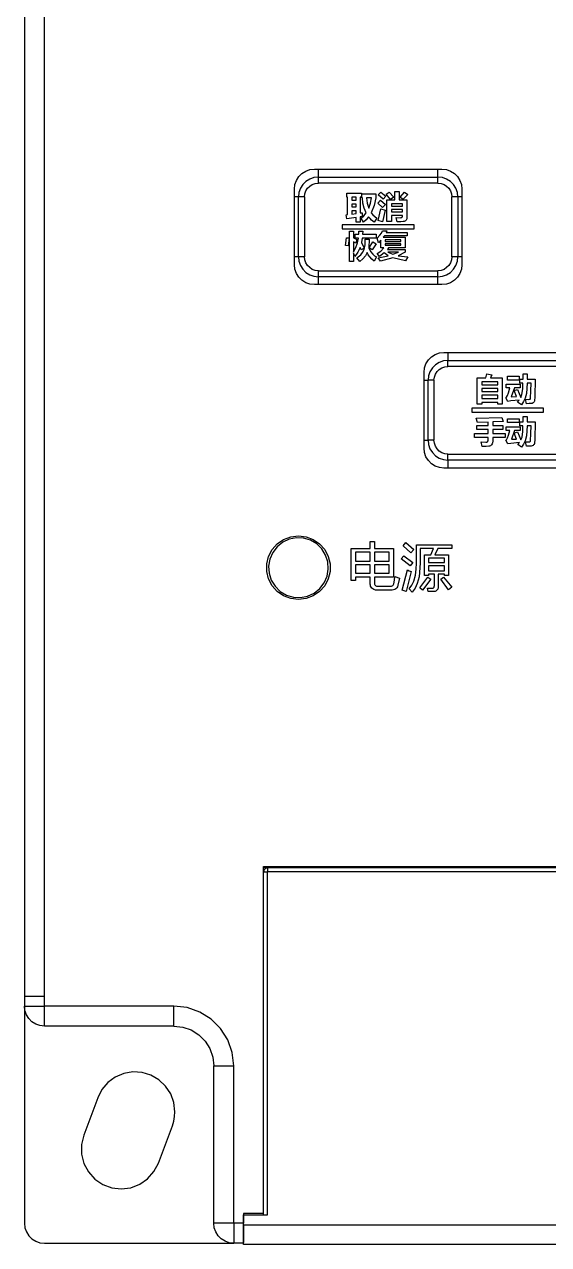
# Model space of a CAD drawing. Header units: millimetres. Extents: x 0 to 75, y 0 to 121.
# Drawn here: x 0 to 26.3, y 0 to 61.2 of the extents above; entities that cross this region are included whole.
import ezdxf

# ---------------------------------------------------------------- set-up
doc = ezdxf.new("R2010")
doc.units = ezdxf.units.MM

# ---------------------------------------------------------------- blocks, each defined once
blk = doc.blocks.new('CHINT_4c5fe683b9055cad9b0f251899391779_FACE_0')
at = {"color": 141, "linetype": 'Continuous', "true_color": 0x40d9ff}
for p, q in [((14.75, 53.567), (20.75, 53.567)), ((20.75, 53.267), (14.75, 53.267)), ((13.75, 49.567), (13.75, 52.567)), ((14.05, 52.567), (14.05, 49.567)), ((21.45, 49.567), (21.45, 52.567)), ((21.75, 52.567), (21.75, 49.567)), ((14.75, 48.867), (20.75, 48.867)), ((20.75, 48.567), (14.75, 48.567)), ((21.25, 44.367), (27.25, 44.367)), ((27.25, 44.067), (21.25, 44.067)), ((20.25, 40.367), (20.25, 43.367)), ((20.55, 43.367), (20.55, 40.367)), ((21.25, 39.667), (27.25, 39.667)), ((27.25, 39.367), (21.25, 39.367)), ((7.5, 10.967), (1, 10.967)), ((9.5, 1.067), (9.5, 8.967)), ((12, 1.5), (12, 1.567)), ((11, 1), (63.5, 1)), ((11, 0.067), (10.5, 0.067))]:
    blk.add_line(p, q, dxfattribs=at)
for points in [[(0, 96.067), (0, 95.4), (0, 92.067), (0, 12.467), (0, 11.967)], [(7.5, 11.967), (1, 11.967), (1, 12.467), (1, 92.067), (73.5, 92.067), (73.5, 12.467), (73.5, 11.967), (67, 11.967)], [(14.327, 53.942), (14.55, 53.967), (20.95, 53.967), (21.173, 53.942), (21.384, 53.868), (21.573, 53.749), (21.732, 53.591), (21.851, 53.401), (21.925, 53.19), (21.95, 52.967), (21.95, 49.167), (21.925, 48.945), (21.851, 48.733), (21.732, 48.544), (21.573, 48.385), (21.384, 48.266), (21.173, 48.192), (20.95, 48.167), (14.55, 48.167), (14.327, 48.192), (14.116, 48.266), (13.927, 48.385), (13.768, 48.544), (13.649, 48.733), (13.575, 48.945), (13.55, 49.167), (13.55, 52.967), (13.575, 53.19), (13.649, 53.401), (13.768, 53.591), (13.927, 53.749), (14.116, 53.868), (14.327, 53.942)], [(14.75, 53.567), (14.75, 53.678), (14.75, 53.784), (14.75, 53.879), (14.75, 53.958), (14.75, 53.967)], [(20.75, 53.567), (20.75, 53.678), (20.75, 53.784), (20.75, 53.879), (20.75, 53.958), (20.75, 53.967)], [(14.75, 53.567), (14.527, 53.542), (14.316, 53.468), (14.127, 53.349), (13.968, 53.191), (13.849, 53.001), (13.775, 52.79), (13.75, 52.567)], [(14.05, 52.567), (14.068, 52.723), (14.119, 52.871), (14.203, 53.004), (14.314, 53.114), (14.446, 53.198), (14.594, 53.25), (14.75, 53.267)], [(14.75, 53.267), (14.75, 53.334), (14.75, 53.397), (14.75, 53.454), (14.75, 53.502), (14.75, 53.537), (14.75, 53.56), (14.75, 53.567)], [(21.75, 52.567), (21.725, 52.79), (21.651, 53.001), (21.532, 53.191), (21.373, 53.349), (21.184, 53.468), (20.973, 53.542), (20.75, 53.567)], [(20.75, 53.267), (20.75, 53.334), (20.75, 53.397), (20.75, 53.454), (20.75, 53.502), (20.75, 53.537), (20.75, 53.56), (20.75, 53.567)], [(20.75, 53.267), (20.906, 53.25), (21.054, 53.198), (21.186, 53.114), (21.297, 53.004), (21.381, 52.871), (21.432, 52.723), (21.45, 52.567)], [(16.218, 52.551), (16.173, 52.551), (16.173, 52.756), (16.906, 52.756), (16.906, 52.551), (16.851, 52.551), (16.851, 51.775), (16.941, 51.779), (16.943, 51.589), (16.851, 51.571), (16.851, 51.307), (16.644, 51.307), (16.644, 51.537), (16.178, 51.468), (16.152, 51.673), (16.218, 51.683), (16.218, 52.551)], [(16.957, 52.522), (16.928, 52.522), (16.928, 52.727), (17.629, 52.727), (17.629, 52.522), (17.548, 52.134), (17.399, 51.767), (17.48, 51.667), (17.575, 51.58), (17.683, 51.508), (17.556, 51.307), (17.418, 51.41), (17.341, 51.484), (17.27, 51.566), (17.15, 51.428), (17.013, 51.307), (16.891, 51.508), (17.026, 51.628), (17.141, 51.767), (17.045, 52.009), (16.986, 52.263), (16.957, 52.522)], [(17.882, 52.814), (18.135, 52.606), (17.996, 52.449), (17.754, 52.672), (17.882, 52.814)], [(18.527, 52.554), (18.368, 52.434), (18.149, 52.702), (18.296, 52.814), (18.527, 52.554)], [(18.583, 52.419), (18.583, 52.844), (18.797, 52.844), (18.797, 52.419), (19.188, 52.419), (19.188, 51.539), (19.18, 51.466), (19.167, 51.431), (19.147, 51.396), (19.12, 51.37), (19.092, 51.352), (19.06, 51.339), (18.999, 51.328), (18.885, 51.322), (18.709, 51.322), (18.652, 51.531), (18.867, 51.527), (18.905, 51.531), (18.923, 51.537), (18.936, 51.544), (18.948, 51.554), (18.958, 51.567), (18.965, 51.582), (18.969, 51.6), (18.97, 51.619), (18.97, 51.644), (18.41, 51.644), (18.41, 51.336), (18.192, 51.336), (18.192, 52.419), (18.583, 52.419)], [(19.239, 52.693), (18.993, 52.434), (18.848, 52.557), (19.072, 52.814), (19.239, 52.693)], [(13.75, 52.567), (13.639, 52.567), (13.55, 52.567)], [(14.05, 52.567), (13.983, 52.567), (13.92, 52.567), (13.863, 52.567), (13.815, 52.567), (13.78, 52.567), (13.758, 52.567), (13.75, 52.567)], [(16.644, 52.405), (16.644, 52.551), (16.425, 52.551), (16.425, 52.405), (16.644, 52.405)], [(16.644, 52.068), (16.644, 52.214), (16.425, 52.214), (16.425, 52.068), (16.644, 52.068)], [(17.198, 52.256), (17.274, 51.998), (17.366, 52.254), (17.419, 52.522), (17.16, 52.522), (17.198, 52.256)], [(17.865, 52.405), (18.118, 52.196), (17.973, 52.039), (17.731, 52.262), (17.865, 52.405)], [(18.41, 52.229), (18.41, 52.112), (18.97, 52.112), (18.97, 52.229), (18.41, 52.229)], [(21.75, 52.567), (21.742, 52.567), (21.72, 52.567), (21.685, 52.567), (21.637, 52.567), (21.58, 52.567), (21.517, 52.567), (21.45, 52.567)], [(21.95, 52.567), (21.861, 52.567), (21.75, 52.567)], [(16.644, 51.878), (16.425, 51.878), (16.425, 51.712), (16.644, 51.745), (16.644, 51.878)], [(17.886, 51.98), (18.093, 51.911), (17.959, 51.322), (17.746, 51.384), (17.886, 51.98)], [(18.97, 51.819), (18.97, 51.936), (18.41, 51.936), (18.41, 51.819), (18.97, 51.819)], [(19.55, 51.167), (15.95, 51.167), (15.95, 50.967), (19.55, 50.967), (19.55, 51.167)], [(16.636, 50.244), (16.511, 50.321), (16.511, 49.822), (16.631, 50.035), (16.716, 50.266), (16.759, 50.507), (16.599, 50.507), (16.599, 50.697), (16.775, 50.697), (16.782, 50.858), (16.975, 50.858), (16.965, 50.697), (17.648, 50.697), (17.648, 50.507), (16.948, 50.507), (16.917, 50.281), (17.053, 50.001), (16.892, 49.922), (16.847, 50.035), (16.733, 49.8), (16.585, 49.585), (16.511, 49.756), (16.511, 49.336), (16.316, 49.336), (16.316, 50.858), (16.511, 50.858), (16.511, 50.511), (16.687, 50.434), (16.636, 50.244)], [(19.096, 49.936), (19.096, 49.803), (18.746, 49.621), (19.237, 49.556), (19.116, 49.366), (18.489, 49.519), (17.863, 49.351), (17.747, 49.508), (18.257, 49.62), (18.044, 49.759), (17.823, 49.585), (17.698, 49.728), (17.88, 49.855), (18.039, 50.01), (17.887, 50.01), (17.887, 50.402), (17.759, 50.273), (17.702, 50.493), (17.841, 50.648), (17.914, 50.757), (17.972, 50.873), (18.189, 50.873), (18.145, 50.785), (19.206, 50.785), (19.206, 50.624), (18.059, 50.624), (18.006, 50.551), (19.096, 50.551), (19.096, 50.01), (18.265, 50.01), (18.213, 49.936), (19.096, 49.936)], [(16.106, 50.135), (16.165, 50.522), (16.296, 50.513), (16.236, 50.112), (16.106, 50.135)], [(17.102, 50.449), (17.296, 50.449), (17.274, 50.017), (17.367, 49.835), (17.482, 49.692), (17.57, 49.621), (17.668, 49.567), (17.551, 49.351), (17.426, 49.441), (17.324, 49.556), (17.254, 49.667), (17.198, 49.785), (17.108, 49.61), (16.982, 49.46), (16.829, 49.336), (16.674, 49.508), (16.885, 49.672), (16.97, 49.774), (17.032, 49.89), (17.067, 50.013), (17.091, 50.166), (17.102, 50.449)], [(17.44, 49.922), (17.293, 50.021), (17.489, 50.317), (17.645, 50.221), (17.44, 49.922)], [(18.093, 50.419), (18.093, 50.332), (18.891, 50.332), (18.891, 50.419), (18.093, 50.419)], [(18.891, 50.214), (18.093, 50.214), (18.093, 50.141), (18.891, 50.141), (18.891, 50.214)], [(18.775, 49.805), (18.23, 49.805), (18.486, 49.691), (18.775, 49.805)], [(13.75, 49.567), (13.639, 49.567), (13.55, 49.567)], [(13.75, 49.567), (13.775, 49.345), (13.849, 49.133), (13.968, 48.944), (14.127, 48.785), (14.316, 48.666), (14.527, 48.592), (14.75, 48.567)], [(14.05, 49.567), (13.983, 49.567), (13.92, 49.567), (13.863, 49.567), (13.815, 49.567), (13.78, 49.567), (13.758, 49.567), (13.75, 49.567)], [(14.75, 48.867), (14.594, 48.885), (14.446, 48.936), (14.314, 49.02), (14.203, 49.131), (14.119, 49.263), (14.068, 49.411), (14.05, 49.567)], [(20.75, 48.567), (20.973, 48.592), (21.184, 48.666), (21.373, 48.785), (21.532, 48.944), (21.651, 49.133), (21.725, 49.345), (21.75, 49.567)], [(21.45, 49.567), (21.432, 49.411), (21.381, 49.263), (21.297, 49.131), (21.186, 49.02), (21.054, 48.936), (20.906, 48.885), (20.75, 48.867)], [(21.75, 49.567), (21.742, 49.567), (21.72, 49.567), (21.685, 49.567), (21.637, 49.567), (21.58, 49.567), (21.517, 49.567), (21.45, 49.567)], [(21.95, 49.567), (21.861, 49.567), (21.75, 49.567)], [(14.75, 48.567), (14.75, 48.575), (14.75, 48.597), (14.75, 48.633), (14.75, 48.68), (14.75, 48.737), (14.75, 48.8), (14.75, 48.867)], [(14.75, 48.167), (14.75, 48.176), (14.75, 48.255), (14.75, 48.35), (14.75, 48.456), (14.75, 48.567)], [(20.75, 48.567), (20.75, 48.575), (20.75, 48.597), (20.75, 48.633), (20.75, 48.68), (20.75, 48.737), (20.75, 48.8), (20.75, 48.867)], [(20.75, 48.167), (20.75, 48.176), (20.75, 48.255), (20.75, 48.35), (20.75, 48.456), (20.75, 48.567)], [(27.45, 38.967), (21.05, 38.967), (20.827, 38.992), (20.616, 39.066), (20.427, 39.185), (20.268, 39.344), (20.149, 39.533), (20.075, 39.745), (20.05, 39.967), (20.05, 43.767), (20.075, 43.99), (20.149, 44.201), (20.268, 44.391), (20.427, 44.549), (20.616, 44.668), (20.827, 44.742), (21.05, 44.767), (27.45, 44.767)], [(21.25, 44.767), (21.25, 44.758), (21.25, 44.679), (21.25, 44.584), (21.25, 44.478), (21.25, 44.367)], [(21.25, 44.367), (21.027, 44.342), (20.816, 44.268), (20.627, 44.149), (20.468, 43.991), (20.349, 43.801), (20.275, 43.59), (20.25, 43.367)], [(21.25, 44.067), (21.25, 44.134), (21.25, 44.197), (21.25, 44.254), (21.25, 44.302), (21.25, 44.337), (21.25, 44.36), (21.25, 44.367)], [(20.55, 43.367), (20.568, 43.523), (20.619, 43.671), (20.703, 43.804), (20.814, 43.914), (20.946, 43.998), (21.094, 44.05), (21.25, 44.067)], [(22.943, 42.163), (22.72, 42.163), (22.72, 43.494), (23.149, 43.494), (23.194, 43.685), (23.449, 43.649), (23.388, 43.494), (23.975, 43.494), (23.975, 42.163), (23.753, 42.163), (23.753, 42.251), (22.943, 42.251), (22.943, 42.163)], [(25.225, 43.685), (25.222, 43.421), (25.627, 43.421), (25.609, 42.555), (25.591, 42.328), (25.575, 42.29), (25.548, 42.256), (25.518, 42.233), (25.475, 42.212), (25.426, 42.202), (25.333, 42.196), (25.19, 42.192), (25.134, 42.418), (25.303, 42.412), (25.339, 42.415), (25.356, 42.42), (25.372, 42.429), (25.384, 42.441), (25.392, 42.453), (25.398, 42.468), (25.413, 42.842), (25.418, 43.216), (25.218, 43.216), (25.19, 42.713), (25.126, 42.47), (25.046, 42.298), (24.937, 42.144), (24.748, 42.276), (24.83, 42.375), (24.402, 42.338), (24.255, 42.309), (24.159, 42.496), (24.182, 42.521), (24.232, 42.611), (24.285, 42.745), (24.357, 42.982), (24.165, 42.982), (24.165, 43.172), (24.878, 43.172), (24.878, 42.982), (24.582, 42.982), (24.429, 42.543), (24.683, 42.554), (24.574, 42.852), (24.745, 42.909), (24.91, 42.507), (24.964, 42.655), (25.005, 42.934), (25.013, 43.216), (24.856, 43.216), (24.856, 43.421), (25.018, 43.421), (25.02, 43.685), (25.225, 43.685)], [(24.232, 43.568), (24.824, 43.568), (24.824, 43.377), (24.232, 43.377), (24.232, 43.568)], [(20.05, 43.367), (20.139, 43.367), (20.25, 43.367)], [(20.55, 43.367), (20.483, 43.367), (20.42, 43.367), (20.363, 43.367), (20.315, 43.367), (20.28, 43.367), (20.258, 43.367), (20.25, 43.367)], [(23.753, 43.29), (22.943, 43.29), (22.943, 43.143), (23.753, 43.143), (23.753, 43.29)], [(22.943, 42.807), (23.753, 42.807), (23.753, 42.953), (22.943, 42.953), (22.943, 42.807)], [(22.943, 42.455), (23.753, 42.455), (23.753, 42.616), (22.943, 42.616), (22.943, 42.455)], [(22.45, 41.967), (22.45, 41.767), (26.05, 41.767), (26.05, 41.967), (22.45, 41.967)], [(22.583, 40.701), (23.264, 40.701), (23.264, 40.892), (22.696, 40.892), (22.696, 41.097), (23.264, 41.097), (23.264, 41.273), (22.725, 41.258), (22.674, 41.462), (23.955, 41.506), (24.023, 41.301), (23.497, 41.281), (23.497, 41.097), (24.002, 41.097), (24.002, 40.892), (23.497, 40.892), (23.497, 40.701), (24.113, 40.701), (24.113, 40.497), (23.497, 40.497), (23.497, 40.31), (23.489, 40.235), (23.468, 40.177), (23.441, 40.135), (23.411, 40.107), (23.379, 40.087), (23.336, 40.068), (23.296, 40.056), (23.173, 40.048), (22.961, 40.043), (22.909, 40.275), (23.154, 40.262), (23.194, 40.267), (23.213, 40.274), (23.23, 40.285), (23.244, 40.3), (23.253, 40.316), (23.259, 40.334), (23.263, 40.355), (23.264, 40.377), (23.264, 40.497), (22.583, 40.497), (22.583, 40.701)], [(24.747, 40.775), (24.911, 40.373), (24.966, 40.521), (25.007, 40.8), (25.015, 41.082), (24.858, 41.082), (24.858, 41.287), (25.02, 41.287), (25.022, 41.55), (25.227, 41.55), (25.224, 41.287), (25.629, 41.287), (25.611, 40.421), (25.593, 40.193), (25.576, 40.155), (25.55, 40.122), (25.52, 40.098), (25.477, 40.078), (25.428, 40.068), (25.335, 40.061), (25.192, 40.058), (25.136, 40.283), (25.305, 40.277), (25.341, 40.281), (25.358, 40.286), (25.374, 40.295), (25.386, 40.306), (25.394, 40.319), (25.399, 40.333), (25.415, 40.707), (25.42, 41.082), (25.22, 41.082), (25.192, 40.579), (25.128, 40.335), (25.048, 40.164), (24.938, 40.01), (24.75, 40.142), (24.832, 40.24), (24.404, 40.204), (24.256, 40.175), (24.161, 40.361), (24.184, 40.386), (24.234, 40.477), (24.286, 40.611), (24.359, 40.848), (24.167, 40.848), (24.167, 41.038), (24.88, 41.038), (24.88, 40.848), (24.584, 40.848), (24.431, 40.409), (24.685, 40.419), (24.576, 40.718), (24.747, 40.775)], [(24.233, 41.433), (24.826, 41.433), (24.826, 41.243), (24.233, 41.243), (24.233, 41.433)], [(20.05, 40.367), (20.139, 40.367), (20.25, 40.367)], [(20.25, 40.367), (20.275, 40.145), (20.349, 39.933), (20.468, 39.744), (20.627, 39.585), (20.816, 39.466), (21.027, 39.392), (21.25, 39.367)], [(20.55, 40.367), (20.483, 40.367), (20.42, 40.367), (20.363, 40.367), (20.315, 40.367), (20.28, 40.367), (20.258, 40.367), (20.25, 40.367)], [(21.25, 39.667), (21.094, 39.685), (20.946, 39.736), (20.814, 39.82), (20.703, 39.931), (20.619, 40.063), (20.568, 40.211), (20.55, 40.367)], [(21.25, 39.367), (21.25, 39.375), (21.25, 39.397), (21.25, 39.433), (21.25, 39.48), (21.25, 39.537), (21.25, 39.6), (21.25, 39.667)], [(21.25, 39.367), (21.25, 39.256), (21.25, 39.15), (21.25, 39.055), (21.25, 38.976), (21.25, 38.967)], [(14.133, 32.414), (13.75, 32.367), (13.367, 32.414), (13.006, 32.55), (12.689, 32.77), (12.433, 33.058), (12.254, 33.4), (12.162, 33.774), (12.162, 34.16), (12.254, 34.535), (12.433, 34.876), (12.689, 35.165), (13.006, 35.384), (13.367, 35.521), (13.75, 35.567), (14.133, 35.521), (14.494, 35.384), (14.811, 35.165), (15.067, 34.876), (15.246, 34.535), (15.338, 34.16), (15.338, 33.774), (15.246, 33.4), (15.067, 33.058), (14.811, 32.77), (14.494, 32.55), (14.133, 32.414)], [(15.223, 34.252), (15.112, 34.596), (14.922, 34.904), (14.664, 35.157), (14.352, 35.341), (14.006, 35.445), (13.645, 35.463), (13.29, 35.395), (12.962, 35.243), (12.679, 35.018), (12.459, 34.731), (12.314, 34.4), (12.252, 34.043), (12.277, 33.683), (12.388, 33.338), (12.578, 33.031), (12.836, 32.777), (13.148, 32.593), (13.494, 32.489), (13.855, 32.471), (14.21, 32.539), (14.538, 32.691), (14.821, 32.917), (15.041, 33.204), (15.186, 33.535), (15.248, 33.891), (15.223, 34.252)], [(17.569, 33.495), (17.569, 33.191), (17.573, 33.147), (17.584, 33.11), (17.6, 33.083), (17.617, 33.064), (17.637, 33.052), (17.658, 33.043), (17.694, 33.034), (17.731, 33.032), (18.325, 33.032), (18.411, 33.041), (18.452, 33.055), (18.48, 33.072), (18.506, 33.096), (18.523, 33.121), (18.535, 33.15), (18.574, 33.333), (18.593, 33.52), (18.813, 33.44), (18.744, 33.082), (18.717, 33.009), (18.68, 32.95), (18.635, 32.906), (18.582, 32.873), (18.523, 32.852), (18.459, 32.84), (18.395, 32.837), (17.712, 32.837), (17.615, 32.844), (17.53, 32.868), (17.474, 32.898), (17.43, 32.937), (17.396, 32.985), (17.372, 33.039), (17.358, 33.096), (17.352, 33.145), (17.35, 33.194), (17.35, 33.495), (16.618, 33.495), (16.618, 33.324), (16.398, 33.324), (16.398, 34.934), (17.35, 34.934), (17.35, 35.276), (17.569, 35.276), (17.569, 34.934), (18.52, 34.934), (18.52, 33.495), (17.569, 33.495)], [(19.008, 35.062), (19.139, 35.227), (19.545, 34.879), (19.39, 34.715), (19.008, 35.062)], [(20.228, 32.934), (20.451, 32.934), (20.483, 32.937), (20.512, 32.945), (20.528, 32.955), (20.542, 32.969), (20.554, 32.985), (20.562, 33.003), (20.567, 33.03), (20.569, 33.057), (20.569, 33.642), (20.276, 33.642), (20.276, 33.568), (20.081, 33.568), (20.081, 34.617), (20.392, 34.617), (20.526, 34.934), (19.862, 34.934), (19.862, 34.191), (19.803, 33.509), (19.712, 33.178), (19.603, 32.946), (19.45, 32.739), (19.301, 32.91), (19.435, 33.092), (19.532, 33.297), (19.614, 33.588), (19.655, 33.888), (19.667, 34.191), (19.667, 35.105), (21.447, 35.105), (21.447, 34.934), (20.746, 34.934), (20.587, 34.617), (21.276, 34.617), (21.276, 33.568), (21.081, 33.568), (21.081, 33.642), (20.764, 33.642), (20.764, 33.038), (20.759, 32.965), (20.738, 32.894), (20.716, 32.856), (20.682, 32.819), (20.645, 32.795), (20.603, 32.778), (20.548, 32.767), (20.492, 32.763), (20.264, 32.766), (20.228, 32.934)], [(16.618, 34.3), (17.35, 34.3), (17.35, 34.739), (16.618, 34.739), (16.618, 34.3)], [(18.301, 34.739), (17.569, 34.739), (17.569, 34.3), (18.301, 34.3), (18.301, 34.739)], [(19.039, 34.568), (19.496, 34.221), (19.349, 34.056), (18.911, 34.404), (19.039, 34.568)], [(21.081, 34.446), (20.276, 34.446), (20.276, 34.227), (21.081, 34.227), (21.081, 34.446)], [(16.618, 33.69), (17.35, 33.69), (17.35, 34.105), (16.618, 34.105), (16.618, 33.69)], [(18.301, 33.69), (18.301, 34.105), (17.569, 34.105), (17.569, 33.69), (18.301, 33.69)], [(18.959, 32.831), (19.228, 33.861), (19.31, 33.811), (19.398, 33.774), (19.154, 32.763), (18.959, 32.831)], [(20.276, 33.812), (21.081, 33.812), (21.081, 34.056), (20.276, 34.056), (20.276, 33.812)], [(19.837, 32.955), (20.234, 33.495), (20.398, 33.395), (19.978, 32.837), (19.837, 32.955)], [(21.283, 32.861), (20.886, 33.39), (21.026, 33.495), (21.447, 32.985), (21.283, 32.861)], [(11, 1), (11, 1.5), (12.2, 1.5), (12.2, 18.7)], [(12, 1.567), (12, 18.967), (62.5, 18.967), (62.5, 1.567)], [(62.5, 18.9), (62.3, 18.9), (40.75, 18.9), (40.75, 17.7), (33.75, 17.7), (33.75, 18.9), (12.2, 18.9), (12, 18.9)], [(12.2, 18.9), (12.155, 18.895), (12.113, 18.88), (12.075, 18.856), (12.044, 18.825), (12.02, 18.787), (12.005, 18.745), (12, 18.7), (12.005, 18.7), (12.02, 18.7), (12.044, 18.7), (12.075, 18.7), (12.113, 18.7), (12.155, 18.7), (12.2, 18.7)], [(12.2, 18.9), (12.2, 18.895), (12.2, 18.88), (12.2, 18.856), (12.2, 18.825), (12.2, 18.787), (12.2, 18.745), (12.2, 18.7)], [(62.3, 18.7), (40.95, 18.7), (40.95, 17.5), (33.55, 17.5), (33.55, 18.7), (12.2, 18.7)], [(0, 12.467), (0.025, 12.467), (0.099, 12.467), (0.218, 12.467), (0.377, 12.467), (0.566, 12.467), (0.777, 12.467), (1, 12.467)], [(0, 11.967), (0, 1.067), (0.025, 0.845), (0.099, 0.633), (0.218, 0.444), (0.377, 0.285), (0.566, 0.166), (0.777, 0.092), (1, 0.067), (10.5, 0.067)], [(1, 10.967), (0.777, 10.992), (0.566, 11.066), (0.377, 11.185), (0.218, 11.344), (0.099, 11.533), (0.025, 11.745), (0, 11.967)], [(0, 11.967), (0.025, 11.967), (0.099, 11.967), (0.218, 11.967), (0.377, 11.967), (0.566, 11.967), (0.777, 11.967), (1, 11.967)], [(1, 10.967), (1, 10.992), (1, 11.066), (1, 11.185), (1, 11.344), (1, 11.533), (1, 11.745), (1, 11.967)], [(7.5, 10.967), (7.5, 10.992), (7.5, 11.066), (7.5, 11.185), (7.5, 11.344), (7.5, 11.533), (7.5, 11.745), (7.5, 11.967)], [(10.5, 8.967), (10.425, 9.635), (10.203, 10.269), (9.845, 10.838), (9.37, 11.313), (8.802, 11.67), (8.168, 11.892), (7.5, 11.967)], [(7.5, 10.967), (7.945, 10.917), (8.368, 10.769), (8.747, 10.531), (9.064, 10.214), (9.302, 9.835), (9.45, 9.412), (9.5, 8.967)], [(6.502, 3.666), (6.723, 4.094), (7.423, 5.967), (7.493, 6.195), (7.536, 6.429), (7.55, 6.667), (7.496, 7.127), (7.339, 7.562), (7.085, 7.949), (6.749, 8.268), (6.349, 8.501), (5.906, 8.635), (5.444, 8.664), (4.987, 8.586), (4.561, 8.406), (4.188, 8.132), (3.888, 7.779), (3.677, 7.367), (2.977, 5.494), (2.863, 5.025), (2.866, 4.543), (2.983, 4.075), (3.21, 3.649), (3.531, 3.29), (3.929, 3.018), (4.381, 2.849), (4.86, 2.794), (5.338, 2.854), (5.788, 3.027), (6.184, 3.303), (6.502, 3.666)], [(9.5, 8.967), (9.525, 8.967), (9.599, 8.967), (9.718, 8.967), (9.877, 8.967), (10.066, 8.967), (10.277, 8.967), (10.5, 8.967)], [(11, 0.099), (11, 1.067), (10.5, 1.067), (10.5, 8.967)], [(12, 1.567), (11, 1.567), (11, 1.067)], [(10.5, 0.067), (10.277, 0.092), (10.066, 0.166), (9.877, 0.285), (9.718, 0.444), (9.599, 0.633), (9.525, 0.845), (9.5, 1.067)], [(10.5, 1.067), (10.277, 1.067), (10.066, 1.067), (9.877, 1.067), (9.718, 1.067), (9.599, 1.067), (9.525, 1.067), (9.5, 1.067)], [(10.5, 1.067), (10.5, 0.845), (10.5, 0.633), (10.5, 0.444), (10.5, 0.285), (10.5, 0.166), (10.5, 0.092), (10.5, 0.067)], [(11, 1), (11, 0.777), (11, 0.566), (11, 0.377), (11, 0.218), (11, 0.099)], [(63.5, 0.099), (63.5, 0.025), (63.5, 0), (11, 0), (11, 0.025), (11, 0.099)]]:
    blk.add_lwpolyline(points, dxfattribs=at)
blk = doc.blocks.new('CHINT_4c5fe683b9055cad9b0f251899391779')
at = {"color": 141, "true_color": 0x40d9ff}
blk.add_blockref('CHINT_4c5fe683b9055cad9b0f251899391779_FACE_0', (0, 0), dxfattribs=at)

msp = doc.modelspace()

# ---------------------------------------------------------------- block references
at = {"color": 141, "true_color": 0x40d9ff}
msp.add_blockref('CHINT_4c5fe683b9055cad9b0f251899391779', (0, 0), dxfattribs=at)

doc.saveas('drawing.dxf')
